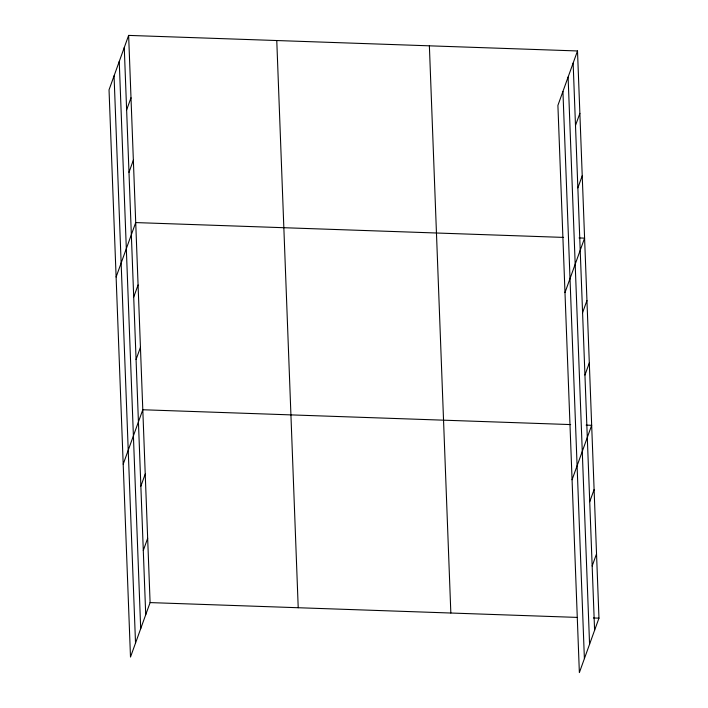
<?xml version="1.0" encoding="UTF-8"?>
<svg xmlns="http://www.w3.org/2000/svg" width="708" height="708" viewBox="0 0 708 708"><rect width="100%" height="100%" fill="white"/><g stroke="black" fill="none" stroke-linecap="round" stroke-linejoin="round"><path stroke-width="1.06" d="M128.635 35.4L109.032 89.845L130.493 657.042L150.096 602.596L128.635 35.4L577.507 50.958L598.968 618.155L579.365 672.6L557.904 105.403L577.507 50.958M126.626 109.926L130.998 97.793M128.989 172.318L133.352 160.185M116.112 277.014L135.715 222.578L563.586 237.41M133.706 297.103L138.078 284.97M136.069 359.496L140.441 347.363M123.201 464.191L142.795 409.755L570.666 424.579M140.865 486.166L145.228 474.033M143.29 550.452L147.662 538.319M575.498 125.484L579.87 113.351M577.861 187.877L582.224 175.743M564.984 292.572L584.587 238.136L579.064 237.941M582.578 312.662L586.95 300.528M584.941 375.054L589.313 362.921M572.073 479.75L591.667 425.313L586.144 425.119M589.729 501.724L594.101 489.591M592.162 566.011L596.534 553.877M150.096 602.596L576.861 617.394M593.437 617.969L598.968 618.155M573.135 63.092L594.596 630.288M568.108 77.057L589.569 644.253M562.931 91.438L584.392 658.635M429.375 45.825L450.837 613.022M276.766 40.533L298.218 607.738M124.263 47.533L145.724 614.73M119.245 61.499L140.697 628.695M114.059 75.88L135.52 643.076"/></g></svg>
